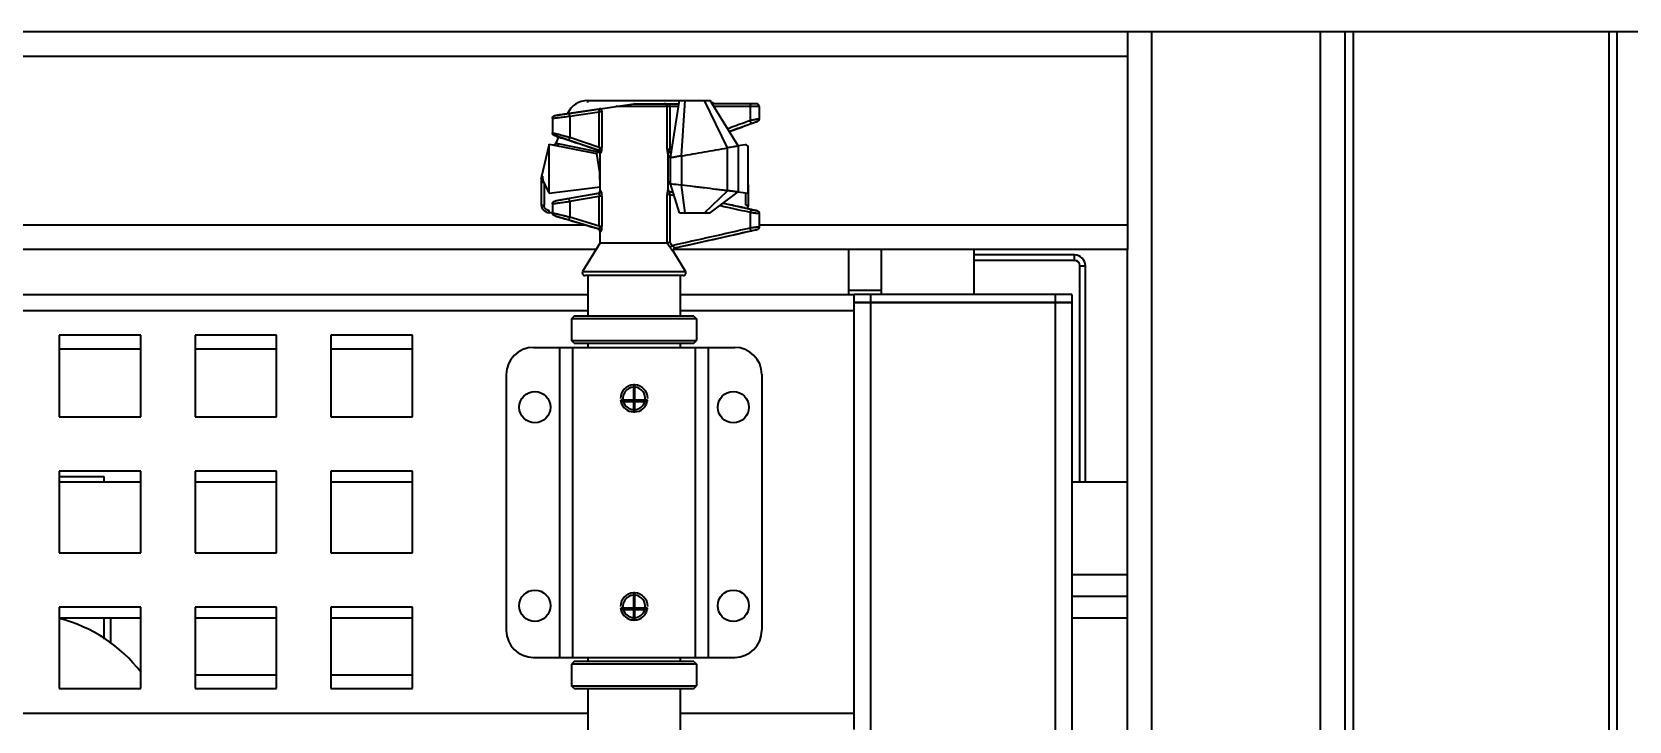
# Model space of a CAD drawing. Header units: millimetres. Extents: x 32496 to 166256, y 3504 to 23939.
# Drawn here: x 46166 to 46754, y 17469 to 17722 of the extents above; entities that cross this region are included whole.
import ezdxf

# ---------------------------------------------------------------- set-up
doc = ezdxf.new("R2010")
doc.units = ezdxf.units.MM
doc.layers.get('0').update_dxf_attribs({"lineweight": 35})

msp = doc.modelspace()

# ---------------------------------------------------------------- linework, layer by layer
at = {"linetype": 'Continuous'}
for p, q in [((52008.64, 17722.349), (40048.64, 17722.349)), ((46569.14, 17722.349), (46569.14, 17642.349)), ((46578.14, 15203.349), (46578.14, 17722.349)), ((46640.14, 15203.349), (46640.14, 17722.349)), ((46649.14, 17722.349), (46649.14, 15203.349)), ((46749.14, 17722.349), (46649.14, 17722.349)), ((46652.14, 17722.349), (46652.14, 15203.349)), ((46746.14, 17722.349), (46746.14, 15203.349)), ((46749.14, 17722.349), (46749.14, 15203.349)), ((46569.14, 17713.349), (45646.64, 17713.349)), ((46358.872, 17691.649), (46387.566, 17695.938)), ((46370.543, 17697.147), (46404.383, 17697.149)), ((46370.543, 17697.147), (46370.543, 17696.416)), ((46387.714, 17695.949), (46404.194, 17695.949)), ((46401.073, 17676.06), (46404.382, 17697.15)), ((46401.073, 17676.054), (46404.383, 17697.15)), ((46404.383, 17697.15), (46415.574, 17697.15)), ((46405.073, 17676.755), (46406.383, 17697.15)), ((46421.971, 17679.717), (46413.574, 17697.15)), ((46415.592, 17697.12), (46415.574, 17697.15)), ((46425.942, 17680.413), (46415.592, 17697.12)), ((46432.64, 17695.949), (46416.318, 17695.949)), ((46357.64, 17690.593), (46357.64, 17685.208)), ((46363.64, 17691.323), (46363.971, 17691.364)), ((46374.618, 17693.969), (46363.769, 17692.353)), ((46363.971, 17691.364), (46374.818, 17692.98)), ((46363.971, 17691.364), (46363.971, 17683.483)), ((46374.818, 17679.864), (46374.818, 17692.98)), ((46375.14, 17694.081), (46375.4, 17694.081)), ((46375.819, 17693.219), (46375.819, 17679.864)), ((46404.037, 17694.949), (46380.949, 17694.949)), ((46399.826, 17679.256), (46399.826, 17694.949)), ((46400.81, 17694.949), (46400.81, 17679.256)), ((46433.64, 17694.949), (46416.938, 17694.949)), ((46430.338, 17694.949), (46430.338, 17689.734)), ((46433.64, 17694.949), (46433.64, 17690.356)), ((46358.732, 17684.1), (46358.74, 17684.097)), ((46374.457, 17678.838), (46358.74, 17684.097)), ((46359.775, 17683.751), (46358.837, 17681.401)), ((46422.637, 17685.748), (46427.669, 17687.492)), ((46429.698, 17688.203), (46427.667, 17687.492)), ((46432.423, 17689.188), (46427.67, 17687.492)), ((46432.441, 17689.194), (46429.698, 17688.203)), ((46432.441, 17689.194), (46432.423, 17689.188)), ((46432.544, 17689.232), (46432.441, 17689.194)), ((46356.351, 17681.061), (46353.44, 17668.761)), ((46356.351, 17663.061), (46356.351, 17681.061)), ((46356.351, 17681.061), (46373.804, 17677.603)), ((46374.648, 17678.187), (46359.706, 17681.147)), ((46363.971, 17683.483), (46363.64, 17683.575)), ((46374.818, 17679.864), (46363.971, 17683.483)), ((46374.457, 17678.838), (46374.685, 17678.838)), ((46374.818, 17679.864), (46375.819, 17679.864)), ((46375.14, 17663.948), (46375.14, 17677.89)), ((46375.355, 17677.89), (46375.14, 17677.89)), ((46399.826, 17679.256), (46400.81, 17679.256)), ((46400.772, 17678.182), (46401.444, 17678.414)), ((46400.772, 17678.182), (46400.812, 17678.182)), ((46401.621, 17679.539), (46400.81, 17679.256)), ((46400.812, 17678.182), (46401.441, 17678.4)), ((46421.971, 17663.968), (46421.971, 17679.717)), ((46428.467, 17680.855), (46425.942, 17680.413)), ((46425.942, 17680.413), (46425.942, 17663.498)), ((46429.64, 17663.061), (46429.64, 17679.871)), ((46373.779, 17677.608), (46374.965, 17670.678)), ((46400.14, 17677.237), (46400.102, 17677.237)), ((46400.14, 17664.556), (46400.14, 17677.237)), ((46401.194, 17676.822), (46400.14, 17676.637)), ((46401.038, 17676.047), (46401.073, 17676.054)), ((46401.073, 17666.438), (46401.073, 17676.054)), ((46405.073, 17676.755), (46405.073, 17665.965)), ((46353.76, 17668.134), (46353.44, 17668.761)), ((46353.519, 17667.886), (46353.519, 17658.846)), ((46353.59, 17668.256), (46353.999, 17669.28)), ((46354.044, 17667.577), (46353.76, 17668.134)), ((46353.999, 17669.28), (46354.044, 17667.577)), ((46354.044, 17667.577), (46356.351, 17663.061)), ((46354.519, 17666.648), (46354.519, 17658.63)), ((46374.964, 17670.684), (46374.983, 17665.433)), ((46405.073, 17665.965), (46400.14, 17666.549)), ((46404.383, 17655.849), (46401.073, 17666.438)), ((46404.382, 17655.849), (46401.073, 17666.435)), ((46356.351, 17663.061), (46375.14, 17665.453)), ((46374.315, 17662.963), (46358.882, 17660.222)), ((46374.538, 17662.963), (46363.742, 17661.052)), ((46363.971, 17660.067), (46374.818, 17661.988)), ((46374.538, 17662.963), (46374.315, 17662.963)), ((46374.818, 17650.902), (46374.818, 17661.988)), ((46375.819, 17661.988), (46374.818, 17661.988)), ((46375.14, 17663.948), (46375.349, 17663.948)), ((46375.819, 17661.988), (46375.819, 17650.902)), ((46399.826, 17644.75), (46399.826, 17662.571)), ((46400.81, 17662.571), (46399.826, 17662.571)), ((46400.103, 17664.556), (46400.14, 17664.556)), ((46400.81, 17662.571), (46400.81, 17645.03)), ((46400.81, 17662.569), (46402.391, 17662.224)), ((46400.929, 17663.578), (46400.89, 17663.578)), ((46402.044, 17663.329), (46400.89, 17663.578)), ((46400.929, 17663.578), (46402.041, 17663.338)), ((46405.073, 17665.965), (46404.027, 17666.089)), ((46406.383, 17655.849), (46405.073, 17665.965)), ((46413.574, 17655.849), (46421.971, 17663.968)), ((46415.574, 17655.849), (46425.942, 17663.498)), ((46425.942, 17663.498), (46429.64, 17663.061)), ((46428.719, 17658.633), (46428.719, 17663.17)), ((46429.64, 17666.003), (46429.719, 17665.782)), ((46429.719, 17658.851), (46429.719, 17665.782)), ((46357.64, 17655.849), (46356.407, 17655.849)), ((46357.64, 17659.151), (46357.64, 17659.151)), ((46357.64, 17659.151), (46357.64, 17655.764)), ((46358.76, 17654.661), (46358.766, 17654.659)), ((46374.431, 17649.891), (46358.766, 17654.659)), ((46358.882, 17660.222), (46358.85, 17660.217)), ((46363.64, 17660.018), (46363.971, 17660.067)), ((46363.971, 17660.067), (46363.971, 17654.194)), ((46404.383, 17655.849), (46415.574, 17655.849)), ((46420.361, 17659.381), (46429.809, 17657.334)), ((46427.555, 17657.827), (46432.307, 17656.771)), ((46429.809, 17657.334), (46432.32, 17656.768)), ((46430.338, 17656.042), (46430.338, 17650.224)), ((46432.307, 17656.771), (46432.32, 17656.768)), ((46433.64, 17655.654), (46433.64, 17650.621)), ((46369.641, 17651.349), (45646.64, 17651.349)), ((46363.971, 17654.194), (46363.64, 17654.278)), ((46374.818, 17650.902), (46363.971, 17654.194)), ((46374.431, 17649.891), (46374.658, 17649.891)), ((46374.818, 17650.902), (46375.819, 17650.902)), ((46375.14, 17644.749), (46375.14, 17648.934)), ((46375.354, 17648.934), (46375.14, 17648.934)), ((46429.928, 17648.952), (46427.556, 17648.421)), ((46432.311, 17649.502), (46427.559, 17648.422)), ((46432.324, 17649.504), (46429.928, 17648.952)), ((46432.324, 17649.504), (46432.311, 17649.502)), ((46432.42, 17649.527), (46432.324, 17649.504)), ((46569.14, 17651.349), (46433.64, 17651.349)), ((46375.14, 17644.749), (46368.722, 17634.271)), ((46375.14, 17644.749), (46399.82, 17644.749)), ((46402.759, 17642.951), (46402.796, 17642.951)), ((46402.796, 17642.951), (46427.557, 17648.421)), ((46373.67, 17642.349), (45646.64, 17642.349)), ((46569.14, 17642.349), (46402.091, 17642.349)), ((46402.159, 17641.452), (46402.124, 17641.452)), ((46402.159, 17641.452), (46406.557, 17634.271)), ((46466.64, 17625.849), (46466.64, 17642.349)), ((46478.64, 17625.849), (46478.64, 17642.349)), ((46512.64, 17642.349), (46512.64, 17625.849)), ((46549.64, 17640.349), (46512.64, 17640.349)), ((46549.64, 17638.349), (46512.64, 17638.349)), ((46549.64, 17638.349), (46549.64, 17640.349)), ((46569.14, 15283.349), (46569.14, 17642.349)), ((46368.722, 17634.271), (46406.557, 17634.271)), ((46405.705, 17632.749), (46369.575, 17632.749)), ((46370.64, 17632.749), (46370.64, 17617.849)), ((46404.64, 17632.749), (46404.64, 17617.849)), ((46551.64, 17556.849), (46551.64, 17636.349)), ((46551.64, 17636.349), (46553.64, 17636.349)), ((46553.64, 17556.849), (46553.64, 17636.349)), ((45744.64, 17625.849), (46370.64, 17625.849)), ((46404.64, 17625.849), (46468.64, 17625.849)), ((46466.64, 17627.349), (46478.64, 17627.349)), ((46468.64, 17465.849), (46468.64, 17625.849)), ((46548.64, 17625.849), (46468.64, 17625.849)), ((46474.64, 17625.849), (46474.64, 17622.849)), ((46542.64, 17622.849), (46542.64, 17625.849)), ((46548.64, 17625.849), (46548.64, 17622.849)), ((46370.64, 17619.849), (45744.64, 17619.849)), ((46468.64, 17619.849), (46404.64, 17619.849)), ((46548.64, 17622.849), (46468.64, 17622.849)), ((46468.64, 17622.849), (46548.64, 17622.849)), ((46474.64, 17622.849), (46474.64, 15302.849)), ((46542.64, 15302.849), (46542.64, 17622.849)), ((46548.64, 17622.849), (46548.64, 15302.849)), ((46365.64, 17617.849), (46364.64, 17616.849)), ((46364.64, 17616.849), (46364.64, 17608.849)), ((46410.64, 17616.849), (46364.64, 17616.849)), ((46409.64, 17617.849), (46365.64, 17617.849)), ((46409.64, 17617.849), (46410.64, 17616.849)), ((46410.64, 17616.849), (46410.64, 17608.849)), ((46176.14, 17610.849), (46176.14, 17580.849)), ((46206.14, 17610.849), (46176.14, 17610.849)), ((46206.14, 17580.849), (46206.14, 17610.849)), ((46226.14, 17610.849), (46226.14, 17580.849)), ((46256.14, 17610.849), (46226.14, 17610.849)), ((46256.14, 17580.849), (46256.14, 17610.849)), ((46276.14, 17610.849), (46276.14, 17580.849)), ((46306.14, 17610.849), (46276.14, 17610.849)), ((46306.14, 17580.849), (46306.14, 17610.849)), ((46364.64, 17608.849), (46410.64, 17608.849)), ((46365.64, 17607.849), (46364.64, 17608.849)), ((46365.64, 17607.849), (46409.64, 17607.849)), ((46370.64, 17607.849), (46370.64, 17606.349)), ((46404.64, 17607.849), (46404.64, 17606.349)), ((46409.64, 17607.849), (46410.64, 17608.849)), ((46176.14, 17605.849), (46206.14, 17605.849)), ((46226.14, 17605.849), (46256.14, 17605.849)), ((46276.14, 17605.849), (46306.14, 17605.849)), ((46350.64, 17606.349), (46424.64, 17606.349)), ((46360.34, 17492.349), (46360.34, 17606.349)), ((46365.14, 17492.349), (46365.14, 17606.349)), ((46410.14, 17606.349), (46410.14, 17492.349)), ((46414.94, 17606.349), (46414.94, 17492.349)), ((46340.64, 17596.349), (46340.64, 17502.349)), ((46434.64, 17596.349), (46434.64, 17502.349)), ((46387.39, 17592.592), (46387.39, 17586.927)), ((46387.64, 17582.599), (46387.64, 17592.599)), ((46387.64, 17582.599), (46387.64, 17592.599)), ((46387.89, 17586.927), (46387.89, 17592.592)), ((46382.725, 17586.927), (46382.725, 17586.677)), ((46387.39, 17586.927), (46382.725, 17586.927)), ((46382.779, 17586.427), (46387.39, 17586.427)), ((46387.39, 17586.427), (46387.39, 17582.605)), ((46392.554, 17586.927), (46387.89, 17586.927)), ((46387.89, 17582.605), (46387.89, 17586.427)), ((46387.89, 17586.427), (46392.501, 17586.427)), ((46392.554, 17586.677), (46392.554, 17586.927)), ((46176.14, 17580.849), (46206.14, 17580.849)), ((46226.14, 17580.849), (46256.14, 17580.849)), ((46276.14, 17580.849), (46306.14, 17580.849)), ((46176.14, 17560.849), (46176.14, 17530.849)), ((46206.14, 17560.849), (46176.14, 17560.849)), ((46206.14, 17530.849), (46206.14, 17560.849)), ((46226.14, 17560.849), (46226.14, 17530.849)), ((46256.14, 17560.849), (46226.14, 17560.849)), ((46256.14, 17530.849), (46256.14, 17560.849)), ((46276.14, 17560.849), (46276.14, 17530.849)), ((46306.14, 17560.849), (46276.14, 17560.849)), ((46306.14, 17530.849), (46306.14, 17560.849)), ((46176.14, 17558.849), (46192.64, 17558.849)), ((46176.14, 17556.849), (46206.14, 17556.849)), ((46192.64, 17558.849), (46192.64, 17556.849)), ((46226.14, 17556.849), (46256.14, 17556.849)), ((46276.14, 17556.849), (46306.14, 17556.849)), ((46548.64, 17556.849), (46569.14, 17556.849)), ((46176.14, 17530.849), (46206.14, 17530.849)), ((46226.14, 17530.849), (46256.14, 17530.849)), ((46276.14, 17530.849), (46306.14, 17530.849)), ((46548.64, 17522.849), (46569.14, 17522.849)), ((46387.39, 17516.092), (46387.39, 17510.427)), ((46387.64, 17506.099), (46387.64, 17516.099)), ((46387.64, 17506.099), (46387.64, 17516.099)), ((46387.89, 17510.427), (46387.89, 17516.092)), ((46548.64, 17514.849), (46569.14, 17514.849)), ((46176.14, 17510.849), (46176.14, 17480.849)), ((46206.14, 17510.849), (46176.14, 17510.849)), ((46206.14, 17480.849), (46206.14, 17510.849)), ((46226.14, 17510.849), (46226.14, 17480.849)), ((46256.14, 17510.849), (46226.14, 17510.849)), ((46256.14, 17480.849), (46256.14, 17510.849)), ((46276.14, 17510.849), (46276.14, 17480.849)), ((46306.14, 17510.849), (46276.14, 17510.849)), ((46306.14, 17480.849), (46306.14, 17510.849)), ((46382.725, 17510.427), (46382.725, 17510.177)), ((46387.39, 17510.427), (46382.725, 17510.427)), ((46382.779, 17509.927), (46387.39, 17509.927)), ((46387.39, 17509.927), (46387.39, 17506.105)), ((46392.554, 17510.427), (46387.89, 17510.427)), ((46387.89, 17506.105), (46387.89, 17509.927)), ((46387.89, 17509.927), (46392.501, 17509.927)), ((46392.554, 17510.177), (46392.554, 17510.427)), ((46176.14, 17506.849), (46206.14, 17506.849)), ((46192.64, 17506.849), (46192.64, 17499.081)), ((46195.14, 17497.593), (46195.14, 17506.849)), ((46226.14, 17506.849), (46256.14, 17506.849)), ((46276.14, 17506.849), (46306.14, 17506.849)), ((46548.64, 17506.849), (46569.14, 17506.849)), ((46350.64, 17492.349), (46424.64, 17492.349)), ((46365.64, 17490.849), (46364.64, 17489.849)), ((46409.64, 17490.849), (46365.64, 17490.849)), ((46370.64, 17492.349), (46370.64, 17490.849)), ((46404.64, 17492.349), (46404.64, 17490.849)), ((46409.64, 17490.849), (46410.64, 17489.849)), ((46256.14, 17485.849), (46226.14, 17485.849)), ((46306.14, 17485.849), (46276.14, 17485.849)), ((46364.64, 17489.849), (46364.64, 17481.849)), ((46410.64, 17489.849), (46364.64, 17489.849)), ((46410.64, 17489.849), (46410.64, 17481.849)), ((46176.14, 17480.849), (46206.14, 17480.849)), ((46226.14, 17480.849), (46256.14, 17480.849)), ((46276.14, 17480.849), (46306.14, 17480.849)), ((46364.64, 17481.849), (46410.64, 17481.849)), ((46365.64, 17480.849), (46364.64, 17481.849)), ((46365.64, 17480.849), (46409.64, 17480.849)), ((46370.64, 17480.849), (46370.64, 16549.849)), ((46404.64, 17480.849), (46404.64, 16549.849)), ((46409.64, 17480.849), (46410.64, 17481.849)), ((45744.64, 17471.849), (46370.64, 17471.849)), ((46404.64, 17471.849), (46468.64, 17471.849))]:
    msp.add_line(p, q, dxfattribs=at)
for points in [[(46357.64, 17690.593), (46357.641, 17690.645), (46357.68, 17690.873), (46357.766, 17691.08), (46357.891, 17691.256), (46358.039, 17691.393), (46358.192, 17691.488), (46358.322, 17691.542), (46358.406, 17691.568), (46358.46, 17691.58), (46358.507, 17691.59), (46358.555, 17691.599), (46358.609, 17691.608), (46358.67, 17691.618), (46358.739, 17691.629), (46358.818, 17691.641), (46358.871, 17691.649)], [(46433.64, 17690.356), (46433.637, 17690.281), (46433.588, 17690.037), (46433.487, 17689.824), (46433.347, 17689.647), (46433.195, 17689.522), (46433.069, 17689.447), (46432.97, 17689.4), (46432.863, 17689.355), (46432.726, 17689.301), (46432.544, 17689.232)], [(46358.732, 17684.1), (46358.665, 17684.122), (46358.549, 17684.162), (46358.451, 17684.197), (46358.366, 17684.23), (46358.289, 17684.262), (46358.202, 17684.303), (46358.08, 17684.376), (46357.911, 17684.522), (46357.747, 17684.756), (46357.651, 17685.058), (46357.64, 17685.208)], [(46403.058, 17666.204), (46402.226, 17666.302), (46401.604, 17666.376), (46401.205, 17666.423), (46401.073, 17666.438)], [(46357.64, 17659.151), (46357.643, 17659.227), (46357.694, 17659.478), (46357.802, 17659.698), (46357.95, 17659.876), (46358.113, 17660.002), (46358.261, 17660.078), (46358.363, 17660.115), (46358.428, 17660.133), (46358.483, 17660.146), (46358.54, 17660.158), (46358.604, 17660.171), (46358.676, 17660.185), (46358.76, 17660.2), (46358.849, 17660.216)], [(46358.759, 17654.661), (46358.659, 17654.692), (46358.543, 17654.729), (46358.445, 17654.761), (46358.361, 17654.791), (46358.278, 17654.824), (46358.178, 17654.873), (46358.041, 17654.96), (46357.874, 17655.12), (46357.727, 17655.354), (46357.647, 17655.643), (46357.64, 17655.764)], [(46432.32, 17656.768), (46432.422, 17656.745), (46432.595, 17656.704), (46432.725, 17656.672), (46432.824, 17656.646), (46432.91, 17656.621), (46433.014, 17656.583), (46433.148, 17656.516), (46433.287, 17656.416), (46433.416, 17656.285), (46433.525, 17656.119), (46433.603, 17655.922), (46433.639, 17655.702), (46433.64, 17655.654)], [(46433.64, 17650.621), (46433.639, 17650.575), (46433.604, 17650.356), (46433.527, 17650.159), (46433.419, 17649.993), (46433.292, 17649.862), (46433.153, 17649.762), (46433.02, 17649.694), (46432.916, 17649.656), (46432.829, 17649.63), (46432.728, 17649.603), (46432.597, 17649.57), (46432.42, 17649.527)]]:
    msp.add_lwpolyline(points, dxfattribs=at)
for centre in [(46351.14, 17584.349), (46424.14, 17584.349), (46351.14, 17511.349), (46424.14, 17511.349)]:
    msp.add_circle(centre, 5.75, dxfattribs=at)
for centre, radius, start, end in [((46370.544, 17689.147), 8, 90.003424, 156.749708), ((46387.714, 17694.949), 1, 90, 98.500004), ((46412.826, 17689.15), 8, 58.612707, 66.829015), ((46432.64, 17694.949), 1, 0, 90), ((46380.746, 17673.014), 20.828, 106.385983, 106.536362), ((46382.471, 17641.883), 52.674, 97.71466, 97.994474), ((46357.909, 17681.772), 1, 266.254709, 338.238356), ((48226.814, 23251.281), 5872.181, 251.5005904, 251.6145893), ((46374.14, 17677.89), 1, 0, 71.5), ((46401.14, 17677.237), 1, 109.119726, 180), ((46428.64, 17679.871), 1, 0, 99.942095), ((46354.519, 17667.886), 1, 158.238724, 180.003464), ((46374.14, 17663.948), 1, 280.070713, 0), ((46401.14, 17664.556), 1, 180, 257.811367), ((46356.519, 17658.847), 3, 180.003423, 267.857864), ((46426.719, 17658.851), 3, 331.721166, 0.003424), ((46374.14, 17648.934), 1, 0, 73.070713), ((45657.553, 17180.426), 875.531, 31.90907, 32.027918), ((45748.359, 17231.61), 772.405, 32.246026, 32.360084), ((46403.011, 17641.975), 1, 102.457172, 211.487469), ((46549.64, 17636.349), 4, 0, 90), ((46549.64, 17636.349), 2, 0, 90), ((46369.575, 17633.749), 1, 148.512531, 270), ((46405.705, 17633.749), 1, 270, 31.487469), ((46350.64, 17596.349), 10, 90, 180), ((46424.64, 17596.349), 10, 0, 90), ((46387.64, 17587.599), 5, 92.865984, 180), ((46387.64, 17587.599), 4.134, 93.467048, 189.347425), ((46387.64, 17587.599), 4, 90, 93.585405), ((46387.64, 17587.599), 5, 87.159748, 92.849808), ((46387.64, 17587.599), 4, 86.415667, 90), ((46387.64, 17587.599), 5, 0, 87.133467), ((46387.64, 17587.599), 4.134, 350.652575, 86.532952), ((46387.64, 17587.599), 5, 187.079783, 190.619662), ((46387.64, 17587.599), 5, 190.593581, 193.536892), ((46387.64, 17587.599), 5, 193.54971, 267.134016), ((46387.64, 17587.599), 4.134, 196.461425, 266.532952), ((46387.64, 17587.599), 4, 189.663457, 197.029298), ((46387.64, 17587.599), 5, 272.86654, 346.450318), ((46387.64, 17587.599), 4.134, 273.467048, 343.538616), ((46387.64, 17587.599), 4, 342.970702, 350.336543), ((46387.64, 17587.599), 5, 346.468524, 349.411331), ((46387.64, 17587.599), 5, 349.380362, 352.920253), ((46387.64, 17587.599), 4, 266.416678, 270), ((46387.64, 17587.599), 5, 267.147841, 272.871503), ((46387.64, 17587.599), 4, 270, 273.584883), ((46387.64, 17511.099), 5, 92.865984, 180), ((46387.64, 17511.099), 4.134, 93.467048, 189.347425), ((46387.64, 17511.099), 4, 90, 93.585405), ((46387.64, 17511.099), 5, 87.159748, 92.849808), ((46387.64, 17511.099), 4, 86.415134, 90), ((46387.64, 17511.099), 5, 0, 87.133467), ((46387.64, 17511.099), 4.134, 350.652575, 86.532952), ((46387.64, 17511.099), 5, 187.079783, 190.619662), ((46387.64, 17511.099), 5, 190.593493, 193.53688), ((46387.64, 17511.099), 5, 193.54971, 267.134016), ((46387.64, 17511.099), 4.134, 196.461425, 266.532952), ((46387.64, 17511.099), 4, 189.663457, 197.029298), ((46387.64, 17511.099), 5, 272.86654, 346.450318), ((46387.64, 17511.099), 4.134, 273.467048, 343.538616), ((46387.64, 17511.099), 4, 342.970702, 350.336543), ((46387.64, 17511.099), 5, 346.468524, 349.411331), ((46387.64, 17511.099), 5, 349.380362, 352.920253), ((46162.64, 17453.349), 55, 37.52913, 75.6753), ((46350.64, 17502.349), 10, 180, 270), ((46387.64, 17511.099), 4, 266.416678, 270), ((46387.64, 17511.099), 5, 267.147841, 272.871503), ((46387.64, 17511.099), 4, 270, 273.584883), ((46424.64, 17502.349), 10, 270, 0)]:
    msp.add_arc(centre, radius, start, end, dxfattribs=at)
for points, knots in [([(46399.826, 17694.949), (46399.826, 17695.079), (46399.776, 17695.34), (46399.56, 17695.673), (46399.236, 17695.896), (46398.978, 17695.949), (46398.852, 17695.949)], [0, 0, 0, 0, 0.2529556, 0.5041446, 0.7529075, 1, 1, 1, 1]), ([(46400.81, 17694.949), (46400.81, 17695.014), (46400.81, 17695.141), (46400.811, 17695.326), (46400.812, 17695.497), (46400.813, 17695.647), (46400.814, 17695.756), (46400.815, 17695.828), (46400.815, 17695.87), (46400.817, 17695.902), (46400.816, 17695.928), (46400.819, 17695.938), (46400.817, 17695.949), (46400.819, 17695.949)], [0, 0, 0, 0, 0.1948961, 0.3826704, 0.5555007, 0.7069731, 0.8313542, 0.8817877, 0.923755, 0.9568292, 0.9806636, 0.9950905, 1, 1, 1, 1]), ([(46430.659, 17695.949), (46430.611, 17695.949), (46430.535, 17695.884), (46430.475, 17695.774), (46430.427, 17695.649), (46430.389, 17695.499), (46430.349, 17695.263), (46430.338, 17695.076), (46430.338, 17694.949)], [0, 0, 0, 0, 0.1311499, 0.2289955, 0.3502589, 0.4925095, 0.6517592, 1, 1, 1, 1]), ([(46357.64, 17690.593), (46357.64, 17690.596), (46357.654, 17690.597), (46357.673, 17690.603), (46357.711, 17690.608), (46357.761, 17690.616), (46357.826, 17690.625), (46357.905, 17690.636), (46357.998, 17690.648), (46358.149, 17690.667), (46358.371, 17690.694), (46358.674, 17690.731), (46359.025, 17690.772), (46359.42, 17690.819), (46359.856, 17690.87), (46360.504, 17690.946), (46361.379, 17691.049), (46362.488, 17691.182), (46363.25, 17691.275), (46363.64, 17691.323)], [0, 0, 0, 0, 0.0013739, 0.0051291, 0.0112698, 0.0197719, 0.0306083, 0.043762, 0.0592312, 0.0770151, 0.1194513, 0.1701604, 0.2285383, 0.2947917, 0.3676848, 0.4461085, 0.6188424, 0.8050943, 1, 1, 1, 1]), ([(46360.62, 17691.898), (46360.443, 17691.873), (46359.873, 17691.793), (46359.303, 17691.714), (46358.909, 17691.655)], [0, 0, 0, 0, 0.309339, 1, 1, 1, 1]), ([(46363.769, 17692.353), (46363.49, 17692.311), (46362.441, 17692.156), (46361.391, 17692.007), (46360.62, 17691.898)], [0, 0, 0, 0, 0.2656981, 1, 1, 1, 1]), ([(46363.971, 17691.364), (46363.953, 17691.485), (46363.925, 17691.664), (46363.883, 17691.896), (46363.854, 17692.05), (46363.827, 17692.176), (46363.806, 17692.261), (46363.792, 17692.309), (46363.783, 17692.332), (46363.777, 17692.346), (46363.772, 17692.352), (46363.769, 17692.353)], [0, 0, 0, 0, 0.3620123, 0.5386943, 0.6972519, 0.8267705, 0.9212753, 0.9541382, 0.9776792, 0.9925796, 1, 1, 1, 1]), ([(46375.145, 17694.045), (46375.101, 17694.039), (46374.926, 17694.014), (46374.75, 17693.989), (46374.618, 17693.969)], [0, 0, 0, 0, 0.2473755, 1, 1, 1, 1]), ([(46374.618, 17693.969), (46374.62, 17693.968), (46374.625, 17693.961), (46374.636, 17693.937), (46374.653, 17693.882), (46374.675, 17693.79), (46374.702, 17693.664), (46374.732, 17693.51), (46374.772, 17693.279), (46374.8, 17693.1), (46374.818, 17692.98)], [0, 0, 0, 0, 0.0079151, 0.0233785, 0.0808465, 0.1755998, 0.3054519, 0.4635384, 0.6395558, 1, 1, 1, 1]), ([(46374.871, 17692.996), (46374.97, 17693.026), (46375.162, 17693.079), (46375.428, 17693.15), (46375.644, 17693.198), (46375.769, 17693.218), (46375.819, 17693.219)], [0, 0, 0, 0, 0.3200756, 0.612132, 0.8473354, 1, 1, 1, 1]), ([(46375.819, 17693.219), (46375.785, 17693.326), (46375.722, 17693.527), (46375.622, 17693.793), (46375.533, 17693.971), (46375.458, 17694.06), (46375.417, 17694.081), (46375.4, 17694.081)], [0, 0, 0, 0, 0.3443564, 0.6444595, 0.8699764, 0.9463914, 1, 1, 1, 1]), ([(46430.338, 17689.734), (46429.65, 17689.484), (46426.885, 17688.481), (46424.116, 17687.487), (46422.035, 17686.744)], [0, 0, 0, 0, 0.2488211, 1, 1, 1, 1]), ([(46431.135, 17689.902), (46431.068, 17689.888), (46430.802, 17689.833), (46430.536, 17689.777), (46430.338, 17689.734)], [0, 0, 0, 0, 0.2530762, 1, 1, 1, 1]), ([(46430.983, 17688.789), (46430.935, 17688.78), (46430.844, 17688.83), (46430.747, 17688.927), (46430.614, 17689.103), (46430.47, 17689.373), (46430.378, 17689.611), (46430.338, 17689.734)], [0, 0, 0, 0, 0.1242561, 0.2266007, 0.3570351, 0.6744491, 1, 1, 1, 1]), ([(46433.64, 17690.356), (46433.64, 17690.357), (46433.634, 17690.359), (46433.625, 17690.359), (46433.609, 17690.358), (46433.576, 17690.356), (46433.518, 17690.349), (46433.432, 17690.336), (46433.323, 17690.319), (46433.193, 17690.297), (46433.044, 17690.271), (46432.81, 17690.23), (46432.483, 17690.169), (46432.059, 17690.088), (46431.604, 17689.998), (46431.293, 17689.934), (46431.135, 17689.902)], [0, 0, 0, 0, 0.0015097, 0.0052772, 0.0114829, 0.0201367, 0.0447781, 0.0791624, 0.1227527, 0.1746075, 0.2343752, 0.3017205, 0.4544433, 0.6260647, 0.8101413, 1, 1, 1, 1]), ([(46363.64, 17683.575), (46363.261, 17683.679), (46362.512, 17683.884), (46361.42, 17684.177), (46360.549, 17684.407), (46359.901, 17684.577), (46359.462, 17684.692), (46359.062, 17684.797), (46358.705, 17684.892), (46358.395, 17684.975), (46358.135, 17685.047), (46357.952, 17685.099), (46357.833, 17685.134), (46357.765, 17685.155), (46357.713, 17685.173), (46357.674, 17685.187), (46357.653, 17685.198), (46357.64, 17685.205), (46357.64, 17685.208)], [0, 0, 0, 0, 0.1897167, 0.3743229, 0.5450762, 0.6241997, 0.697433, 0.7639102, 0.8234992, 0.8756142, 0.9191041, 0.9535116, 0.967323, 0.9787538, 0.9877392, 0.9942414, 0.9982826, 1, 1, 1, 1]), ([(46358.74, 17684.097), (46359.014, 17684.005), (46359.68, 17683.795), (46361.304, 17683.285), (46362.648, 17682.853), (46363.601, 17682.534)], [0, 0, 0, 0, 0.1702537, 0.4098983, 1, 1, 1, 1]), ([(46422.605, 17685.803), (46423.026, 17685.952), (46424.704, 17686.546), (46426.381, 17687.142), (46427.637, 17687.59)], [0, 0, 0, 0, 0.2507038, 1, 1, 1, 1]), ([(46427.637, 17687.59), (46427.917, 17687.69), (46429.032, 17688.088), (46430.147, 17688.488), (46430.983, 17688.789)], [0, 0, 0, 0, 0.2504804, 1, 1, 1, 1]), ([(46430.983, 17688.789), (46431.097, 17688.83), (46431.541, 17688.987), (46431.988, 17689.136), (46432.323, 17689.24)], [0, 0, 0, 0, 0.2559088, 1, 1, 1, 1]), ([(46432.323, 17689.24), (46432.353, 17689.25), (46432.464, 17689.284), (46432.574, 17689.317), (46432.655, 17689.34)], [0, 0, 0, 0, 0.2753149, 1, 1, 1, 1]), ([(46432.726, 17689.302), (46432.704, 17689.293), (46432.603, 17689.254), (46432.502, 17689.217), (46432.423, 17689.188)], [0, 0, 0, 0, 0.2192726, 1, 1, 1, 1]), ([(46432.655, 17689.34), (46432.696, 17689.352), (46432.755, 17689.369), (46432.829, 17689.388), (46432.872, 17689.399), (46432.908, 17689.407), (46432.934, 17689.412), (46432.952, 17689.413), (46432.962, 17689.415), (46432.966, 17689.411), (46432.963, 17689.406), (46432.953, 17689.4), (46432.936, 17689.39), (46432.909, 17689.378), (46432.875, 17689.362), (46432.813, 17689.336), (46432.762, 17689.316), (46432.726, 17689.302)], [0, 0, 0, 0, 0.2217057, 0.3130887, 0.39015, 0.4518912, 0.4981337, 0.5289437, 0.5446749, 0.5482056, 0.5526561, 0.5718194, 0.606346, 0.6561651, 0.7208986, 0.8001011, 1, 1, 1, 1]), ([(46359.706, 17681.147), (46359.643, 17681.15), (46359.521, 17681.158), (46359.347, 17681.178), (46359.191, 17681.203), (46359.059, 17681.234), (46358.955, 17681.27), (46358.881, 17681.308), (46358.834, 17681.351), (46358.832, 17681.388), (46358.838, 17681.401)], [0, 0, 0, 0, 0.1986398, 0.3843037, 0.5511645, 0.6943523, 0.8099055, 0.8961055, 0.9549663, 1, 1, 1, 1]), ([(46359.706, 17681.147), (46359.686, 17681.054), (46359.656, 17680.917), (46359.614, 17680.745), (46359.586, 17680.637), (46359.562, 17680.551), (46359.541, 17680.486), (46359.527, 17680.455), (46359.516, 17680.434), (46359.512, 17680.435)], [0, 0, 0, 0, 0.3881742, 0.5643066, 0.7172761, 0.8397423, 0.9279361, 0.9801476, 1, 1, 1, 1]), ([(46363.601, 17682.534), (46363.604, 17682.535), (46363.61, 17682.542), (46363.625, 17682.565), (46363.651, 17682.618), (46363.69, 17682.707), (46363.738, 17682.828), (46363.794, 17682.975), (46363.874, 17683.196), (46363.933, 17683.367), (46363.971, 17683.483)], [0, 0, 0, 0, 0.008674, 0.0250149, 0.083872, 0.1798754, 0.3097572, 0.4675357, 0.6425661, 1, 1, 1, 1]), ([(46374.648, 17678.187), (46374.517, 17678.066), (46374.327, 17677.9), (46374.076, 17677.719), (46373.963, 17677.651), (46373.911, 17677.628)], [0, 0, 0, 0, 0.5760974, 0.8152472, 1, 1, 1, 1]), ([(46374.818, 17679.864), (46374.855, 17679.73), (46374.892, 17679.533), (46374.898, 17679.281), (46374.882, 17679.125), (46374.85, 17678.999), (46374.805, 17678.907), (46374.751, 17678.847), (46374.704, 17678.836), (46374.685, 17678.838)], [0, 0, 0, 0, 0.3719756, 0.534153, 0.6747573, 0.7908759, 0.8806102, 0.9472285, 1, 1, 1, 1]), ([(46375.355, 17677.89), (46375.355, 17678.094), (46375.227, 17678.511), (46374.876, 17678.773), (46374.685, 17678.838)], [0, 0, 0, 0, 0.5024001, 1, 1, 1, 1]), ([(46375.355, 17677.89), (46375.382, 17677.89), (46375.447, 17677.937), (46375.56, 17678.127), (46375.689, 17678.528), (46375.794, 17679.14), (46375.819, 17679.612), (46375.819, 17679.864)], [0, 0, 0, 0, 0.0385194, 0.10352, 0.3217933, 0.6359713, 1, 1, 1, 1]), ([(46399.826, 17679.256), (46399.826, 17679.125), (46399.831, 17678.869), (46399.852, 17678.496), (46399.885, 17678.151), (46399.927, 17677.848), (46399.973, 17677.598), (46400.014, 17677.43), (46400.045, 17677.329), (46400.065, 17677.281), (46400.081, 17677.251), (46400.096, 17677.237), (46400.102, 17677.237)], [0, 0, 0, 0, 0.190242, 0.3743493, 0.5446266, 0.6961141, 0.8207683, 0.915003, 0.9490892, 0.9744303, 0.9910869, 1, 1, 1, 1]), ([(46400.772, 17678.182), (46400.581, 17678.115), (46400.231, 17677.855), (46400.102, 17677.44), (46400.102, 17677.237)], [0, 0, 0, 0, 0.4995831, 1, 1, 1, 1]), ([(46400.772, 17678.182), (46400.762, 17678.18), (46400.743, 17678.196), (46400.731, 17678.224), (46400.713, 17678.275), (46400.699, 17678.362), (46400.691, 17678.493), (46400.697, 17678.655), (46400.725, 17678.915), (46400.771, 17679.117), (46400.81, 17679.256)], [0, 0, 0, 0, 0.0287346, 0.0527575, 0.0846305, 0.1732071, 0.2924072, 0.4403427, 0.6106211, 1, 1, 1, 1]), ([(46425.942, 17680.413), (46425.891, 17680.404), (46425.748, 17680.367), (46425.393, 17680.304), (46424.804, 17680.217), (46423.983, 17680.061), (46423.017, 17679.879), (46422.327, 17679.779), (46421.971, 17679.717)], [0, 0, 0, 0, 0.0387925, 0.1093346, 0.2685572, 0.4812706, 0.7311256, 1, 1, 1, 1]), ([(46373.911, 17677.628), (46373.891, 17677.619), (46373.857, 17677.606), (46373.819, 17677.6), (46373.804, 17677.603)], [0, 0, 0, 0, 0.5932923, 1, 1, 1, 1]), ([(46400.14, 17676.572), (46400.23, 17676.501), (46400.404, 17676.371), (46400.622, 17676.224), (46400.783, 17676.132), (46400.884, 17676.083), (46400.966, 17676.053), (46401.017, 17676.044), (46401.038, 17676.047)], [0, 0, 0, 0, 0.3277492, 0.6214865, 0.7484607, 0.8568, 0.9419048, 1, 1, 1, 1]), ([(46405.073, 17676.755), (46404.816, 17676.704), (46404.309, 17676.613), (46403.571, 17676.49), (46402.987, 17676.391), (46402.555, 17676.315), (46402.264, 17676.263), (46402, 17676.217), (46401.765, 17676.176), (46401.563, 17676.141), (46401.392, 17676.11), (46401.263, 17676.085), (46401.158, 17676.063), (46401.115, 17676.051), (46401.073, 17676.047), (46401.073, 17676.054)], [0, 0, 0, 0, 0.1935361, 0.3800793, 0.5523941, 0.6312261, 0.7041153, 0.7702931, 0.8291258, 0.8800222, 0.9224587, 0.9560393, 0.9803829, 0.9950482, 1, 1, 1, 1]), ([(46353.519, 17667.145), (46353.519, 17667.139), (46353.544, 17667.13), (46353.581, 17667.128), (46353.65, 17667.12), (46353.74, 17667.115), (46353.853, 17667.11), (46354.037, 17667.105), (46354.184, 17667.103), (46354.287, 17667.102)], [0, 0, 0, 0, 0.0223985, 0.0761038, 0.163443, 0.2821796, 0.4294178, 0.6014053, 1, 1, 1, 1]), ([(46375.125, 17670.557), (46375.085, 17670.57), (46375.021, 17670.594), (46374.969, 17670.651), (46374.965, 17670.678)], [0, 0, 0, 0, 0.6090572, 1, 1, 1, 1]), ([(46374.966, 17667.536), (46374.974, 17667.508), (46375.029, 17667.451), (46375.095, 17667.421), (46375.136, 17667.405)], [0, 0, 0, 0, 0.3952284, 1, 1, 1, 1]), ([(46375.136, 17666.706), (46375.097, 17666.694), (46375.036, 17666.671), (46374.979, 17666.629), (46374.968, 17666.606)], [0, 0, 0, 0, 0.6174155, 1, 1, 1, 1]), ([(46400.14, 17667.288), (46400.261, 17667.29), (46400.485, 17667.305), (46400.745, 17667.351), (46400.912, 17667.408), (46401.011, 17667.455), (46401.073, 17667.516), (46401.073, 17667.556)], [0, 0, 0, 0, 0.3596861, 0.6645013, 0.7849601, 0.8802561, 1, 1, 1, 1]), ([(46401.073, 17666.584), (46401.073, 17666.62), (46401.005, 17666.668), (46400.912, 17666.705), (46400.796, 17666.737), (46400.657, 17666.762), (46400.436, 17666.79), (46400.261, 17666.8), (46400.14, 17666.801)], [0, 0, 0, 0, 0.1075942, 0.2013644, 0.3223066, 0.4674069, 0.6323159, 1, 1, 1, 1]), ([(46360.002, 17660.413), (46359.889, 17660.394), (46359.516, 17660.331), (46359.142, 17660.269), (46358.882, 17660.222)], [0, 0, 0, 0, 0.3023915, 1, 1, 1, 1]), ([(46363.742, 17661.052), (46363.401, 17660.991), (46362.155, 17660.773), (46360.907, 17660.564), (46360.002, 17660.413)], [0, 0, 0, 0, 0.2743414, 1, 1, 1, 1]), ([(46363.971, 17660.067), (46363.95, 17660.188), (46363.916, 17660.366), (46363.869, 17660.597), (46363.835, 17660.75), (46363.805, 17660.876), (46363.782, 17660.96), (46363.766, 17661.008), (46363.757, 17661.031), (46363.75, 17661.045), (46363.745, 17661.051), (46363.742, 17661.052)], [0, 0, 0, 0, 0.361291, 0.5377093, 0.6961402, 0.8257144, 0.9204572, 0.9535016, 0.9772563, 0.992387, 1, 1, 1, 1]), ([(46374.538, 17662.963), (46374.646, 17662.983), (46374.866, 17663.063), (46375.136, 17663.292), (46375.31, 17663.603), (46375.349, 17663.836), (46375.349, 17663.948)], [0, 0, 0, 0, 0.2404072, 0.4974987, 0.7560938, 1, 1, 1, 1]), ([(46374.538, 17662.963), (46374.584, 17662.966), (46374.662, 17662.91), (46374.729, 17662.807), (46374.782, 17662.687), (46374.821, 17662.54), (46374.851, 17662.304), (46374.839, 17662.115), (46374.818, 17661.988)], [0, 0, 0, 0, 0.1288067, 0.2254316, 0.3447566, 0.485733, 0.6440301, 1, 1, 1, 1]), ([(46375.819, 17661.988), (46375.819, 17662.241), (46375.792, 17662.712), (46375.683, 17663.319), (46375.552, 17663.715), (46375.439, 17663.901), (46375.375, 17663.948), (46375.349, 17663.948)], [0, 0, 0, 0, 0.3672247, 0.6807045, 0.8971511, 0.9616539, 1, 1, 1, 1]), ([(46400.103, 17664.556), (46400.097, 17664.556), (46400.083, 17664.542), (46400.067, 17664.513), (46400.048, 17664.466), (46400.016, 17664.369), (46399.976, 17664.204), (46399.93, 17663.961), (46399.888, 17663.663), (46399.84, 17663.195), (46399.826, 17662.825), (46399.826, 17662.571)], [0, 0, 0, 0, 0.0088531, 0.0253346, 0.0504794, 0.084314, 0.1769694, 0.3012692, 0.4517801, 0.6227272, 1, 1, 1, 1]), ([(46400.103, 17664.556), (46400.103, 17664.446), (46400.14, 17664.22), (46400.308, 17663.915), (46400.57, 17663.686), (46400.783, 17663.601), (46400.89, 17663.578)], [0, 0, 0, 0, 0.2429375, 0.5004261, 0.757661, 1, 1, 1, 1]), ([(46400.81, 17662.57), (46400.784, 17662.7), (46400.753, 17662.942), (46400.763, 17663.258), (46400.807, 17663.462), (46400.85, 17663.555), (46400.878, 17663.579), (46400.89, 17663.578)], [0, 0, 0, 0, 0.3817362, 0.6971355, 0.9081724, 0.9677704, 1, 1, 1, 1]), ([(46421.971, 17663.968), (46421.265, 17664.042), (46419.857, 17664.208), (46417.043, 17664.553), (46414.226, 17664.885), (46411.409, 17665.215), (46408.593, 17665.55), (46406.481, 17665.799), (46405.073, 17665.965)], [0, 0, 0, 0, 0.1249991, 0.2500017, 0.5000002, 0.6250003, 0.7500002, 1, 1, 1, 1]), ([(46425.942, 17663.498), (46425.501, 17663.55), (46424.866, 17663.624), (46424.014, 17663.727), (46423.371, 17663.801), (46422.682, 17663.883), (46422.211, 17663.942), (46421.971, 17663.968)], [0, 0, 0, 0, 0.3328149, 0.4797717, 0.6435381, 0.8189137, 1, 1, 1, 1]), ([(46353.519, 17658.846), (46353.519, 17658.811), (46353.59, 17658.761), (46353.691, 17658.723), (46353.822, 17658.688), (46353.978, 17658.662), (46354.214, 17658.636), (46354.397, 17658.629), (46354.519, 17658.629)], [0, 0, 0, 0, 0.1011401, 0.1967447, 0.3244876, 0.4788861, 0.6499873, 1, 1, 1, 1]), ([(46356.428, 17656.631), (46356.172, 17656.641), (46355.789, 17656.739), (46355.345, 17656.994), (46355.056, 17657.248), (46354.823, 17657.55), (46354.592, 17657.999), (46354.521, 17658.38), (46354.519, 17658.63)], [0, 0, 0, 0, 0.252238, 0.3782813, 0.5036989, 0.6287225, 0.7531675, 1, 1, 1, 1]), ([(46356.407, 17655.849), (46356.409, 17655.849), (46356.406, 17655.856), (46356.409, 17655.864), (46356.408, 17655.883), (46356.41, 17655.907), (46356.411, 17655.939), (46356.414, 17655.993), (46356.416, 17656.076), (46356.413, 17656.191), (46356.416, 17656.326), (46356.438, 17656.473), (46356.438, 17656.579), (46356.428, 17656.631)], [0, 0, 0, 0, 0.0045741, 0.0182013, 0.0407833, 0.0722223, 0.1123612, 0.1608004, 0.2808017, 0.4289024, 0.6017893, 0.7959183, 1, 1, 1, 1]), ([(46357.64, 17659.151), (46357.64, 17659.154), (46357.654, 17659.156), (46357.673, 17659.163), (46357.712, 17659.169), (46357.762, 17659.179), (46357.827, 17659.19), (46357.906, 17659.202), (46357.999, 17659.217), (46358.151, 17659.239), (46358.373, 17659.272), (46358.677, 17659.315), (46359.029, 17659.365), (46359.425, 17659.42), (46359.86, 17659.481), (46360.509, 17659.571), (46361.383, 17659.694), (46362.49, 17659.851), (46363.251, 17659.961), (46363.64, 17660.018)], [0, 0, 0, 0, 0.0014181, 0.0052114, 0.0113944, 0.0199441, 0.0308332, 0.0440436, 0.0595725, 0.0774179, 0.1199782, 0.1708061, 0.2292911, 0.2956234, 0.3685586, 0.4469802, 0.619567, 0.8055249, 1, 1, 1, 1]), ([(46363.64, 17654.278), (46363.259, 17654.373), (46362.508, 17654.56), (46361.413, 17654.827), (46360.54, 17655.037), (46359.892, 17655.192), (46359.454, 17655.296), (46359.055, 17655.392), (46358.699, 17655.478), (46358.389, 17655.553), (46358.131, 17655.618), (46357.949, 17655.665), (46357.832, 17655.697), (46357.764, 17655.716), (46357.712, 17655.732), (46357.673, 17655.745), (46357.653, 17655.754), (46357.64, 17655.76), (46357.64, 17655.764)], [0, 0, 0, 0, 0.1904998, 0.3757098, 0.5467467, 0.6259005, 0.699034, 0.7653485, 0.8249133, 0.8768085, 0.9198725, 0.9540872, 0.9677931, 0.9791181, 0.9880024, 0.9944095, 0.9983643, 1, 1, 1, 1]), ([(46358.766, 17654.659), (46359.04, 17654.576), (46359.703, 17654.385), (46361.326, 17653.921), (46362.672, 17653.528), (46363.627, 17653.237)], [0, 0, 0, 0, 0.1696189, 0.408883, 1, 1, 1, 1]), ([(46419.219, 17658.528), (46420.153, 17658.321), (46423.86, 17657.498), (46427.566, 17656.668), (46430.338, 17656.04)], [0, 0, 0, 0, 0.2517412, 1, 1, 1, 1]), ([(46427.543, 17657.762), (46426.944, 17657.895), (46424.54, 17658.428), (46422.135, 17658.958), (46420.328, 17659.355)], [0, 0, 0, 0, 0.2488814, 1, 1, 1, 1]), ([(46424.05, 17658.571), (46424.347, 17658.509), (46425.515, 17658.264), (46426.681, 17658.016), (46427.551, 17657.828)], [0, 0, 0, 0, 0.2543098, 1, 1, 1, 1]), ([(46430.868, 17657.019), (46430.592, 17657.081), (46429.483, 17657.329), (46428.375, 17657.577), (46427.543, 17657.762)], [0, 0, 0, 0, 0.249467, 1, 1, 1, 1]), ([(46428.719, 17658.633), (46428.842, 17658.633), (46429.025, 17658.64), (46429.261, 17658.667), (46429.417, 17658.693), (46429.548, 17658.727), (46429.649, 17658.765), (46429.719, 17658.815), (46429.719, 17658.851)], [0, 0, 0, 0, 0.3500091, 0.5211106, 0.6755103, 0.8032545, 0.8988601, 1, 1, 1, 1]), ([(46430.868, 17657.019), (46430.82, 17657.025), (46430.734, 17656.972), (46430.649, 17656.868), (46430.538, 17656.686), (46430.427, 17656.408), (46430.363, 17656.166), (46430.338, 17656.042)], [0, 0, 0, 0, 0.124932, 0.2264565, 0.3552857, 0.6714517, 1, 1, 1, 1]), ([(46430.338, 17656.042), (46430.403, 17656.033), (46430.67, 17655.998), (46430.936, 17655.963), (46431.137, 17655.937)], [0, 0, 0, 0, 0.2452401, 1, 1, 1, 1]), ([(46430.868, 17657.019), (46430.98, 17656.994), (46431.42, 17656.897), (46431.861, 17656.806), (46432.191, 17656.742)], [0, 0, 0, 0, 0.2548932, 1, 1, 1, 1]), ([(46431.137, 17655.937), (46431.298, 17655.916), (46431.614, 17655.876), (46432.073, 17655.82), (46432.499, 17655.769), (46432.825, 17655.731), (46433.057, 17655.706), (46433.204, 17655.69), (46433.332, 17655.677), (46433.438, 17655.666), (46433.522, 17655.659), (46433.578, 17655.654), (46433.61, 17655.653), (46433.626, 17655.652), (46433.634, 17655.653), (46433.64, 17655.653), (46433.64, 17655.654)], [0, 0, 0, 0, 0.1930006, 0.379219, 0.5512831, 0.7036295, 0.7698668, 0.8287207, 0.8800117, 0.922718, 0.9561668, 0.9803522, 0.9888937, 0.9950062, 0.9986803, 1, 1, 1, 1]), ([(46432.191, 17656.742), (46432.222, 17656.735), (46432.336, 17656.713), (46432.449, 17656.692), (46432.531, 17656.677)], [0, 0, 0, 0, 0.2762572, 1, 1, 1, 1]), ([(46432.61, 17656.7), (46432.588, 17656.705), (46432.487, 17656.729), (46432.386, 17656.753), (46432.307, 17656.771)], [0, 0, 0, 0, 0.2179614, 1, 1, 1, 1]), ([(46432.531, 17656.677), (46432.574, 17656.67), (46432.634, 17656.659), (46432.709, 17656.647), (46432.753, 17656.64), (46432.79, 17656.635), (46432.817, 17656.631), (46432.836, 17656.63), (46432.845, 17656.629), (46432.85, 17656.631), (46432.848, 17656.634), (46432.845, 17656.635), (46432.837, 17656.639), (46432.821, 17656.644), (46432.795, 17656.652), (46432.76, 17656.662), (46432.698, 17656.678), (46432.647, 17656.691), (46432.61, 17656.7)], [0, 0, 0, 0, 0.226859, 0.3199408, 0.3985905, 0.4622214, 0.5105119, 0.5432391, 0.5603161, 0.5634298, 0.5662985, 0.5725446, 0.5826196, 0.614459, 0.661876, 0.7246772, 0.802359, 1, 1, 1, 1]), ([(46363.627, 17653.237), (46363.63, 17653.238), (46363.635, 17653.245), (46363.65, 17653.268), (46363.675, 17653.322), (46363.711, 17653.411), (46363.756, 17653.533), (46363.808, 17653.682), (46363.882, 17653.905), (46363.936, 17654.077), (46363.971, 17654.194)], [0, 0, 0, 0, 0.0084764, 0.0245984, 0.0830805, 0.1788586, 0.3086876, 0.4665866, 0.6418695, 1, 1, 1, 1]), ([(46374.818, 17650.902), (46374.852, 17650.77), (46374.885, 17650.575), (46374.884, 17650.327), (46374.864, 17650.173), (46374.828, 17650.049), (46374.78, 17649.959), (46374.724, 17649.9), (46374.677, 17649.888), (46374.658, 17649.891)], [0, 0, 0, 0, 0.3690876, 0.5303809, 0.6706934, 0.7871905, 0.8779589, 0.9460495, 1, 1, 1, 1]), ([(46375.354, 17648.934), (46375.354, 17649.143), (46375.22, 17649.569), (46374.855, 17649.83), (46374.658, 17649.891)], [0, 0, 0, 0, 0.502454, 1, 1, 1, 1]), ([(46375.354, 17648.934), (46375.381, 17648.934), (46375.445, 17648.981), (46375.558, 17649.17), (46375.688, 17649.569), (46375.794, 17650.179), (46375.819, 17650.65), (46375.819, 17650.902)], [0, 0, 0, 0, 0.0384968, 0.1033816, 0.3211703, 0.6352199, 1, 1, 1, 1]), ([(46430.338, 17650.226), (46425.614, 17649.132), (46416.047, 17646.956), (46406.474, 17644.812), (46401.631, 17643.732)], [0, 0, 0, 0, 0.4942711, 1, 1, 1, 1]), ([(46427.549, 17648.489), (46427.827, 17648.552), (46428.935, 17648.804), (46430.042, 17649.057), (46430.872, 17649.248)], [0, 0, 0, 0, 0.2505303, 1, 1, 1, 1]), ([(46431.14, 17650.332), (46431.072, 17650.323), (46430.804, 17650.288), (46430.537, 17650.252), (46430.338, 17650.225)], [0, 0, 0, 0, 0.2541294, 1, 1, 1, 1]), ([(46430.872, 17649.248), (46430.824, 17649.242), (46430.738, 17649.296), (46430.653, 17649.4), (46430.54, 17649.581), (46430.428, 17649.859), (46430.364, 17650.1), (46430.338, 17650.225)], [0, 0, 0, 0, 0.1250349, 0.2266923, 0.3555787, 0.6717378, 1, 1, 1, 1]), ([(46430.872, 17649.248), (46430.986, 17649.274), (46431.431, 17649.374), (46431.877, 17649.469), (46432.21, 17649.535)], [0, 0, 0, 0, 0.2556799, 1, 1, 1, 1]), ([(46433.64, 17650.621), (46433.64, 17650.622), (46433.634, 17650.622), (46433.626, 17650.623), (46433.61, 17650.622), (46433.578, 17650.621), (46433.522, 17650.616), (46433.438, 17650.609), (46433.332, 17650.598), (46433.205, 17650.584), (46433.058, 17650.568), (46432.826, 17650.542), (46432.5, 17650.504), (46432.076, 17650.452), (46431.616, 17650.394), (46431.301, 17650.353), (46431.14, 17650.332)], [0, 0, 0, 0, 0.0013443, 0.0050187, 0.0110926, 0.01956, 0.0436616, 0.0772947, 0.1199731, 0.1708846, 0.229788, 0.2964446, 0.4481743, 0.6209467, 0.8065352, 1, 1, 1, 1]), ([(46432.21, 17649.535), (46432.241, 17649.541), (46432.352, 17649.563), (46432.463, 17649.584), (46432.543, 17649.599)], [0, 0, 0, 0, 0.2763988, 1, 1, 1, 1]), ([(46432.619, 17649.576), (46432.596, 17649.57), (46432.494, 17649.545), (46432.392, 17649.52), (46432.311, 17649.502)], [0, 0, 0, 0, 0.2182754, 1, 1, 1, 1]), ([(46432.543, 17649.599), (46432.585, 17649.606), (46432.644, 17649.617), (46432.717, 17649.629), (46432.76, 17649.636), (46432.796, 17649.641), (46432.822, 17649.645), (46432.841, 17649.645), (46432.85, 17649.647), (46432.855, 17649.645), (46432.853, 17649.642), (46432.85, 17649.641), (46432.841, 17649.637), (46432.825, 17649.631), (46432.8, 17649.623), (46432.766, 17649.614), (46432.705, 17649.597), (46432.655, 17649.585), (46432.619, 17649.576)], [0, 0, 0, 0, 0.2266437, 0.3195103, 0.3978997, 0.461247, 0.5092421, 0.5416674, 0.5584561, 0.5615029, 0.5645314, 0.570948, 0.5811776, 0.6132627, 0.6608161, 0.7236422, 0.8013826, 1, 1, 1, 1]), ([(46399.82, 17644.749), (46399.821, 17644.749), (46399.823, 17644.749), (46399.825, 17644.749), (46399.826, 17644.75)], [0, 0, 0, 0, 0.4968849, 1, 1, 1, 1]), ([(46400.81, 17645.03), (46400.701, 17644.999), (46400.373, 17644.906), (46400.045, 17644.81), (46399.826, 17644.75)], [0, 0, 0, 0, 0.3335779, 1, 1, 1, 1]), ([(46401.632, 17643.731), (46401.448, 17643.616), (46401.201, 17643.461), (46400.916, 17643.288), (46400.817, 17643.228), (46400.781, 17643.208)], [0, 0, 0, 0, 0.65043, 0.8778762, 1, 1, 1, 1]), ([(46400.781, 17643.208), (46400.853, 17643.093), (46400.997, 17642.869), (46401.217, 17642.548), (46401.431, 17642.253), (46401.631, 17641.993), (46401.785, 17641.802), (46401.894, 17641.674), (46401.962, 17641.598), (46402.019, 17641.537), (46402.065, 17641.492), (46402.097, 17641.466), (46402.116, 17641.452), (46402.124, 17641.452)], [0, 0, 0, 0, 0.182859, 0.3602172, 0.526195, 0.6764043, 0.8038242, 0.8577708, 0.9041739, 0.9419293, 0.9706037, 0.9899638, 1, 1, 1, 1]), ([(46402.759, 17642.951), (46402.754, 17642.951), (46402.738, 17642.956), (46402.71, 17642.967), (46402.671, 17642.986), (46402.6, 17643.024), (46402.491, 17643.089), (46402.342, 17643.184), (46402.174, 17643.299), (46401.93, 17643.477), (46401.749, 17643.625), (46401.632, 17643.731)], [0, 0, 0, 0, 0.0126787, 0.0347717, 0.066113, 0.1064113, 0.2111726, 0.3414572, 0.492254, 0.6558253, 1, 1, 1, 1]), ([(46402.759, 17642.951), (46402.661, 17642.929), (46402.459, 17642.851), (46402.199, 17642.636), (46402.019, 17642.33), (46401.977, 17642.092), (46401.977, 17641.975)], [0, 0, 0, 0, 0.2247052, 0.4746072, 0.7383258, 1, 1, 1, 1]), ([(46402.759, 17642.951), (46406.934, 17643.873), (46415.2, 17645.705), (46423.461, 17647.559), (46427.549, 17648.489)], [0, 0, 0, 0, 0.5048844, 1, 1, 1, 1]), ([(46427.556, 17648.421), (46427.299, 17648.364), (46426.256, 17648.135), (46425.212, 17647.909), (46424.425, 17647.74)], [0, 0, 0, 0, 0.2461336, 1, 1, 1, 1]), ([(46401.977, 17641.975), (46401.977, 17641.926), (46401.99, 17641.744), (46402.054, 17641.566), (46402.124, 17641.452)], [0, 0, 0, 0, 0.2687547, 1, 1, 1, 1])]:
    msp.add_open_spline(points, degree=3, knots=knots, dxfattribs=at)
for points in [[(46405.073, 17676.755), (46407.889, 17677.247), (46413.522, 17678.236), (46419.154, 17679.222), (46421.971, 17679.717)], [(46363.627, 17653.237), (46367.303, 17652.119), (46370.979, 17651.002), (46374.658, 17649.891)]]:
    msp.add_open_spline(points, degree=3, dxfattribs=at)

doc.saveas('drawing.dxf')
